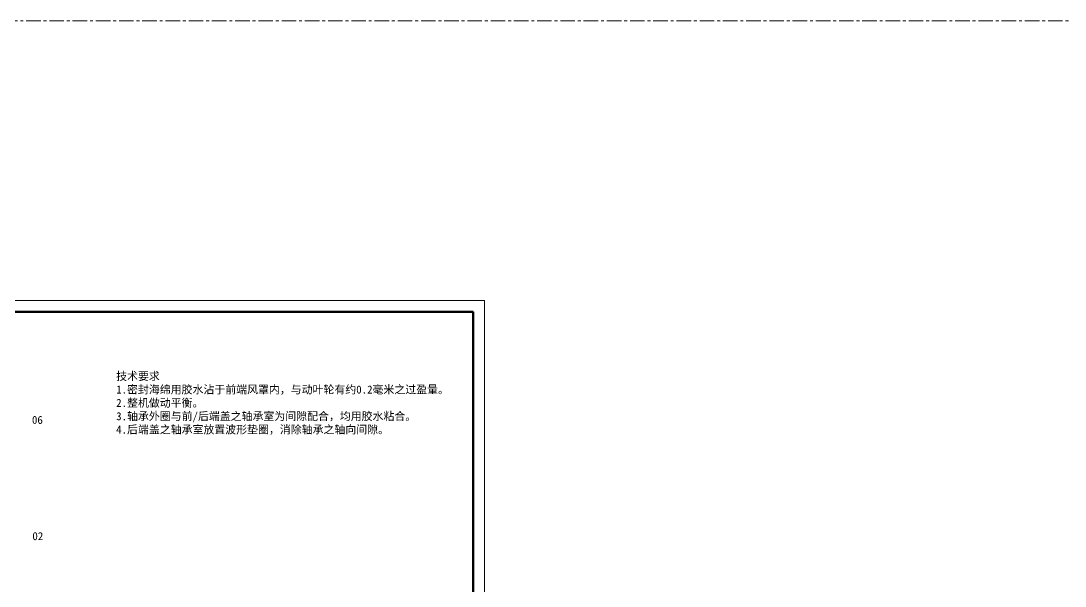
# Model space of a CAD drawing. Header units: millimetres. Extents: x 2517 to 77584, y 486 to 45347.
# Drawn here: x 3247.3 to 3475.7, y 1642.4 to 1766 of the extents above; entities that cross this region are included whole.
import ezdxf

# ---------------------------------------------------------------- set-up
doc = ezdxf.new("R2010")
doc.units = ezdxf.units.MM
doc.linetypes.add('CENTER', pattern=[50.8, 31.75, -6.35, 6.35, -6.35])
for name, color, linetype, lineweight in [('中心线', 1, 'CENTER', 9), ('实线', 7, 'Continuous', 25), ('引导线', 6, 'Continuous', 9), ('文本', 3, 'Continuous', 15), ('粗实线', 9, 'Continuous', 50)]:
    doc.layers.add(name, color=color, linetype=linetype, lineweight=lineweight)
doc.styles.get("Standard").update_dxf_attribs({"font": 'simfang.ttf'})

msp = doc.modelspace()

# ---------------------------------------------------------------- linework, layer by layer
at = {"layer": '中心线', "ltscale": 0.1}
msp.add_line((2516.9015, 1765.979), (4431.2233, 1765.979), dxfattribs=at)
at = {"layer": '引导线'}
for p in [(3138.6726, 1704.8868), (3243.6726, 1704.8868), (3243.6726, 1704.8868), (3348.6726, 1556.3868)]:
    msp.add_line(p, (3348.6726, 1704.8868), dxfattribs=at)
at = {"layer": '粗实线'}
for p in [(3151.1726, 1702.3868), (3346.1726, 1558.8868)]:
    msp.add_line(p, (3346.1726, 1702.3868), dxfattribs=at)

# ---------------------------------------------------------------- texts
at = {"layer": '实线', "char_height": 1.75, "attachment_point": 5}
for s, insert, width in [('  06', (3249.6782, 1678.7322), 10.793376), ('  02', (3249.7729, 1653.3215), 11.768216)]:
    msp.add_mtext(s, dxfattribs=dict(at, insert=insert, width=width))
at = {"layer": '文本', "insert": (3268.1003, 1682.3383), "char_height": 1.75, "width": 80.083635, "attachment_point": 4}
msp.add_mtext('技术要求\\P1.密封海绵用胶水沾于前端风罩内，与动叶轮有约0.2毫米之过盈量。\\P2.整机做动平衡。\\P3.轴承外圈与前/后端盖之轴承室为间隙配合，均用胶水粘合。\\P4.后端盖之轴承室放置波形垫圈，消除轴承之轴向间隙。 ', dxfattribs=at)

doc.saveas('drawing.dxf')
